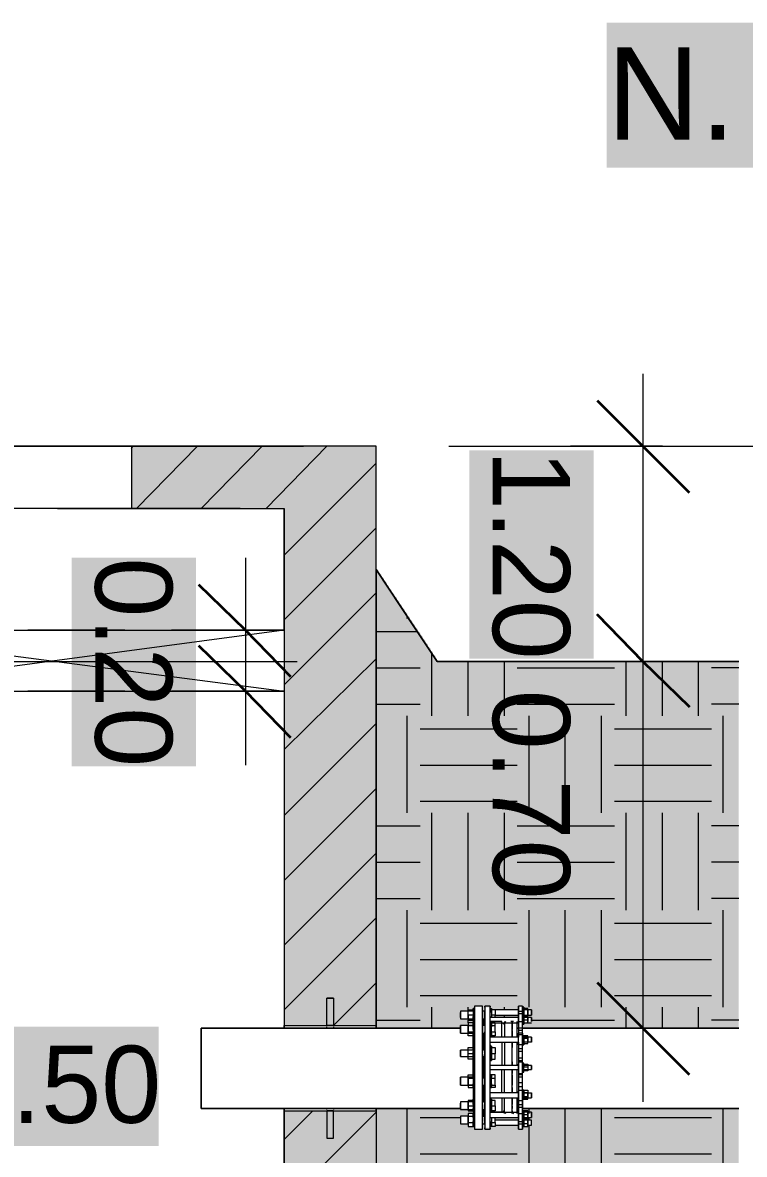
# Model space of a CAD drawing. Extents: x -187 to 52, y -9 to 65.
# Drawn here: x -116.496 to -114.139, y 48.377 to 52.071 of the extents above; entities that cross this region are included whole.
import ezdxf

# ---------------------------------------------------------------- set-up
doc = ezdxf.new("R2010")
doc.units = 0
doc.header["$MEASUREMENT"] = 0
doc.layers.add('PDF4_Geometría', color=7, linetype='Continuous')
doc.layers.add('PDF4_Texto', color=7, linetype='Continuous')
doc.layers.add('PDF4_Rellenos sólidos', color=7, linetype='Continuous', true_color=0xffffff)
doc.styles.add('PDF Arial', font='arial.ttf')

msp = doc.modelspace()

# ---------------------------------------------------------------- hatches: boundary and pattern name
at = {"layer": 'PDF4_Rellenos sólidos', "transparency": 33554559}
for points in [[(-114.589, 52.0713), (-114.589, 51.5976), (-110.3134, 51.5976), (-110.3134, 52.0713)], [(-115.0372, 50.6757), (-115.0372, 49.9948), (-114.6312, 49.9948), (-114.6312, 50.6757)], [(-116.3356, 50.3247), (-116.3356, 49.6438), (-115.9296, 49.6438), (-115.9296, 50.3247)], [(-115.0372, 49.7284), (-115.0372, 49.0475), (-114.6312, 49.0475), (-114.6312, 49.7284)], [(-116.7289, 48.7938), (-116.7289, 48.4047), (-116.0522, 48.4047), (-116.0522, 48.7938)]]:
    msp.add_hatch(color=256, dxfattribs=at).paths.add_polyline_path(points)
h = msp.add_hatch(color=256, dxfattribs=at)
h.paths.add_polyline_path([(-116.9699, 50.6884), (-116.9699, 50.6292), (-116.9826, 50.6292), (-116.9826, 50.6884), (-117.0038, 50.6884), (-117.0038, 50.4854), (-116.9403, 50.4854), (-116.9403, 50.6884)])
h.paths.add_polyline_path([(-116.141, 50.6884), (-116.141, 50.4854), (-115.3417, 50.4854), (-115.3417, 50.6884)])
h = msp.add_hatch(color=256, dxfattribs=at)
h.paths.add_polyline_path([(-115.642, 48.798), (-115.3417, 48.798), (-115.3417, 50.4854), (-115.642, 50.4854)])
h.paths.add_polyline_path([(-115.3417, 48.5189), (-115.642, 48.5189), (-115.642, 47.9902), (-115.3417, 47.9902)])
h = msp.add_hatch(color=256, dxfattribs=at)
h.paths.add_polyline_path([(-115.143, 49.9948), (-115.1472, 49.9948), (-115.1472, 50.0033), (-115.1514, 50.0075), (-115.1557, 50.0075), (-115.1557, 50.016), (-115.1599, 50.0202), (-115.1641, 50.0202), (-115.1641, 50.0286), (-115.1683, 50.0329), (-115.1726, 50.0329), (-115.1726, 50.0413), (-115.1768, 50.0456), (-115.181, 50.0456), (-115.181, 50.054), (-115.1853, 50.0583), (-115.1895, 50.0583), (-115.1895, 50.0667), (-115.1937, 50.0709), (-115.1979, 50.0709), (-115.1979, 50.0794), (-115.2022, 50.0836), (-115.2064, 50.0836), (-115.2064, 50.0921), (-115.2106, 50.0963), (-115.2149, 50.0963), (-115.2149, 50.1048), (-115.2191, 50.109), (-115.2233, 50.109), (-115.2233, 50.1175), (-115.2275, 50.1217), (-115.2318, 50.1217), (-115.2318, 50.1301), (-115.236, 50.1344), (-115.2402, 50.1344), (-115.2402, 50.1428), (-115.2445, 50.1471), (-115.2487, 50.1471), (-115.2487, 50.1555), (-115.2529, 50.1597), (-115.2571, 50.1597), (-115.2571, 50.1682), (-115.2614, 50.1724), (-115.2656, 50.1724), (-115.2656, 50.1809), (-115.2698, 50.1851), (-115.2741, 50.1851), (-115.2741, 50.1936), (-115.2783, 50.1978), (-115.2825, 50.1978), (-115.2825, 50.2063), (-115.2868, 50.2105), (-115.291, 50.2105), (-115.291, 50.219), (-115.2952, 50.2232), (-115.2994, 50.2232), (-115.2994, 50.2316), (-115.3037, 50.2359), (-115.3079, 50.2359), (-115.3079, 50.2443), (-115.3121, 50.2486), (-115.3164, 50.2486), (-115.3164, 50.257), (-115.3206, 50.2612), (-115.3248, 50.2612), (-115.3248, 50.2697), (-115.329, 50.2739), (-115.3333, 50.2739), (-115.3333, 50.2824), (-115.3375, 50.2866), (-115.3417, 50.2866), (-115.3417, 48.7895), (-115.143, 48.7895)])
h.paths.add_polyline_path([(-115.143, 48.5273), (-115.3417, 48.5273), (-115.3417, 45.5204), (-115.143, 45.5204)])
h = msp.add_hatch(color=256, dxfattribs=at)
h.paths.add_polyline_path([(-114.8638, 48.8318), (-114.8638, 48.8234), (-114.8596, 48.8318)])
h.paths.add_polyline_path([(-114.9949, 48.5062), (-114.9865, 48.502), (-114.9865, 48.5062)])
h.paths.add_polyline_path([(-114.8638, 48.4977), (-114.8638, 48.4893), (-114.8596, 48.4977)])
h.paths.add_polyline_path([(-114.9949, 48.8191), (-114.9865, 48.8149), (-114.9865, 48.8191)])
h.paths.add_polyline_path([(-114.9527, 48.4977), (-114.9527, 48.4893), (-114.8765, 48.4893), (-114.8765, 48.4977)])
h.paths.add_polyline_path([(-114.9527, 48.8318), (-114.9527, 48.8234), (-114.8765, 48.8234), (-114.8765, 48.8318)])
h.paths.add_polyline_path([(-114.8808, 48.5273), (-114.8808, 48.5104), (-114.8765, 48.5273)])
h.paths.add_polyline_path([(-114.8638, 48.7895), (-114.1576, 48.7895), (-114.1576, 49.9864), (-115.143, 49.9864), (-115.143, 48.7895), (-115.0668, 48.7895), (-115.0668, 48.798), (-115.0415, 48.798), (-115.0415, 48.8064), (-115.0245, 48.8064), (-115.0203, 48.8022), (-115.0203, 48.8191), (-115.0245, 48.8191), (-115.0415, 48.8149), (-115.0415, 48.8191), (-115.0668, 48.8191), (-115.0668, 48.8445), (-115.0415, 48.8487), (-115.0245, 48.8487), (-115.0203, 48.8445), (-115.0203, 48.8614), (-114.9949, 48.8614), (-114.9949, 48.8445), (-114.9865, 48.8445), (-114.9865, 48.8572), (-114.9696, 48.8572), (-114.9696, 48.8487), (-114.8765, 48.8487), (-114.8765, 48.8614), (-114.8638, 48.8614), (-114.8638, 48.8487), (-114.8596, 48.853), (-114.8469, 48.853), (-114.8342, 48.8487), (-114.8342, 48.8318), (-114.8469, 48.8318), (-114.8469, 48.8234), (-114.8342, 48.8234), (-114.8342, 48.8107), (-114.8469, 48.8107), (-114.8596, 48.8064), (-114.8596, 48.8107), (-114.8638, 48.8107)])
h.paths.add_polyline_path([(-114.8808, 48.8107), (-114.8808, 48.7895), (-114.8765, 48.8107)])
h.paths.add_polyline_path([(-114.1576, 48.5273), (-114.8638, 48.5273), (-114.8638, 48.5146), (-114.8596, 48.5189), (-114.8469, 48.5189), (-114.8469, 48.5104), (-114.8342, 48.5104), (-114.8342, 48.4977), (-114.8469, 48.4977), (-114.8469, 48.4893), (-114.8342, 48.4893), (-114.8342, 48.4723), (-114.8469, 48.4723), (-114.8596, 48.4681), (-114.8596, 48.4723), (-114.8638, 48.4723), (-114.8638, 48.4597), (-114.8765, 48.4597), (-114.8765, 48.4723), (-114.9527, 48.4723), (-114.9653, 48.4681), (-114.9653, 48.4723), (-114.9696, 48.4723), (-114.9696, 48.4639), (-114.9865, 48.4639), (-114.9865, 48.4766), (-114.9949, 48.4766), (-114.9949, 48.4597), (-115.0203, 48.4597), (-115.0203, 48.4766), (-115.0245, 48.4766), (-115.0245, 48.4681), (-115.0415, 48.4681), (-115.0415, 48.4766), (-115.0668, 48.4766), (-115.0668, 48.502), (-115.0415, 48.502), (-115.0415, 48.5104), (-115.0245, 48.5104), (-115.0245, 48.502), (-115.0203, 48.5189), (-115.0415, 48.5189), (-115.0415, 48.5273), (-115.143, 48.5273), (-115.143, 45.5204), (-114.1576, 45.5204)])

# ---------------------------------------------------------------- linework, layer by layer
at = {"layer": 'PDF4_Geometría', "lineweight": 9}
for points in [[(-115.1049, 50.6884), (-113.7897, 50.6884), (-112.7958, 51.5004), (-109.9243, 51.5004)], [(-114.4705, 50.9252), (-114.4705, 49.7453)], [(-116.9403, 50.6884), (-116.9361, 50.6884), (-116.9192, 50.6884), (-116.8896, 50.6884), (-116.8473, 50.6884), (-116.8008, 50.6884), (-116.7416, 50.6884), (-116.6781, 50.6884), (-116.6105, 50.6884), (-116.5428, 50.6884), (-116.4709, 50.6884), (-116.4032, 50.6884), (-116.344, 50.6884), (-116.2848, 50.6884), (-116.2341, 50.6884), (-116.196, 50.6884), (-116.1664, 50.6884), (-116.1495, 50.6884), (-116.141, 50.6884)], [(-116.5428, 50.6884), (-116.4709, 50.6884), (-116.4032, 50.6884), (-116.344, 50.6884), (-116.2848, 50.6884), (-116.2341, 50.6884), (-116.196, 50.6884), (-116.1664, 50.6884), (-116.1495, 50.6884), (-116.141, 50.6884), (-116.1495, 50.6884), (-116.1664, 50.6884), (-116.196, 50.6884), (-116.2341, 50.6884), (-116.2848, 50.6884), (-116.344, 50.6884), (-116.4032, 50.6884), (-116.4709, 50.6884), (-116.5428, 50.6884)], [(-116.2129, 50.6884), (-115.5786, 50.6884)], [(-116.141, 50.6799), (-116.1368, 50.6884)], [(-116.1241, 50.4854), (-115.9253, 50.6884)], [(-115.9127, 50.4854), (-115.7139, 50.6884)], [(-115.7012, 50.4854), (-115.5024, 50.6884)], [(-114.4071, 50.6884), (-114.4705, 50.6884), (-114.7074, 50.6884)], [(-115.642, 50.3331), (-115.4897, 50.4854), (-115.3417, 50.6334)], [(-117.1433, 50.4854), (-117.1433, 50.0879), (-115.642, 50.0879), (-115.642, 50.4854)], [(-115.7858, 50.4854), (-117.1053, 50.4854)], [(-116.141, 50.4854), (-116.1495, 50.4854), (-116.1664, 50.4854), (-116.196, 50.4854), (-116.2341, 50.4854), (-116.2848, 50.4854), (-116.344, 50.4854), (-116.4032, 50.4854), (-116.4709, 50.4854), (-116.5428, 50.4854), (-116.6105, 50.4854), (-116.6781, 50.4854), (-116.7416, 50.4854), (-116.8008, 50.4854), (-116.8473, 50.4854), (-116.8896, 50.4854), (-116.9192, 50.4854), (-116.9361, 50.4854), (-116.9403, 50.4854)], [(-115.642, 50.1217), (-115.3417, 50.422)], [(-115.7689, 50.3247), (-115.7689, 49.648)], [(-114.1576, 49.9864), (-114.9442, 49.9864), (-115.143, 49.9864), (-115.2191, 50.1005), (-115.3417, 50.2866), (-115.143, 49.9864)], [(-115.3417, 50.2866), (-115.3417, 49.0602), (-115.3417, 48.7895), (-115.3417, 48.7938), (-115.3417, 48.798)], [(-115.642, 49.9102), (-115.3417, 50.2105)], [(-114.4705, 50.2274), (-114.4705, 48.5485)], [(-115.7097, 50.0879), (-115.7689, 50.0879), (-116.0099, 50.0879)], [(-117.1856, 49.9864), (-115.5997, 49.9864)], [(-115.642, 49.6988), (-115.3417, 49.9948)], [(-115.126, 49.9864), (-114.4917, 49.9864)], [(-115.642, 48.5189), (-115.642, 48.5231), (-115.642, 48.5273), (-115.642, 47.9902), (-117.1433, 47.9902), (-117.1433, 49.8891), (-115.642, 49.8891), (-115.642, 48.7895), (-115.642, 48.7938), (-115.642, 48.798)], [(-115.7097, 49.8891), (-115.7689, 49.8891), (-116.0099, 49.8891)], [(-115.642, 49.4831), (-115.3417, 49.7834)], [(-115.642, 49.2716), (-115.3417, 49.5719)], [(-115.642, 49.0602), (-115.3417, 49.3605)], [(-115.642, 48.8487), (-115.3417, 49.149)], [(-115.4813, 48.798), (-115.3417, 48.9375)], [(-115.4813, 48.8868), (-115.5024, 48.8868)], [(-114.9865, 48.8572), (-114.9865, 48.8614), (-114.9865, 48.8572), (-114.9865, 48.8487), (-114.9865, 48.8234), (-114.9865, 48.7938), (-114.9865, 48.7515), (-114.9865, 48.7092), (-114.9865, 48.6627), (-114.9865, 48.6965), (-114.9949, 48.6965), (-114.9949, 48.6627), (-114.9949, 48.7092), (-114.9949, 48.7557), (-114.9949, 48.7938), (-114.9949, 48.8276), (-114.9949, 48.8487), (-114.9949, 48.8614), (-115.0203, 48.8614), (-115.0203, 48.8487), (-115.0203, 48.8276), (-115.0203, 48.7938), (-115.0203, 48.7557), (-115.0203, 48.7092), (-115.0203, 48.6627), (-115.0203, 48.6838), (-115.0203, 48.6923), (-115.0203, 48.6838), (-115.0203, 48.6923), (-115.0203, 48.7049), (-115.0203, 48.7007), (-115.0203, 48.7049), (-115.0203, 48.7176), (-115.0245, 48.7176), (-115.0668, 48.7176)], [(-115.0668, 48.8234), (-115.0668, 48.8276), (-115.0668, 48.836), (-115.0668, 48.8403), (-115.0668, 48.836), (-115.0668, 48.8276), (-115.0668, 48.8191), (-115.0203, 48.8191), (-115.0203, 48.8276), (-115.0203, 48.8191), (-115.0203, 48.8149), (-115.0203, 48.8107), (-115.0203, 48.8149), (-115.0203, 48.8276), (-115.0203, 48.8403), (-115.0203, 48.853), (-115.0245, 48.853), (-115.0245, 48.8403), (-115.0245, 48.8276), (-115.0245, 48.8149), (-115.0245, 48.8107), (-115.0245, 48.8149), (-115.0245, 48.8191), (-115.0245, 48.8276)], [(-115.0203, 48.8403), (-115.0203, 48.8445), (-115.0668, 48.8445), (-115.0668, 48.8403)], [(-115.0415, 48.8318), (-115.0415, 48.8487), (-115.0245, 48.8487), (-115.0245, 48.8403)], [(-115.0415, 48.8191), (-115.0415, 48.8276), (-115.0415, 48.836), (-115.0415, 48.8403)], [(-115.0245, 48.8445), (-115.0245, 48.8487), (-115.0245, 48.853)], [(-115.0203, 48.8445), (-115.0203, 48.8487), (-115.0203, 48.853)], [(-114.9865, 48.8149), (-114.9865, 48.8191), (-114.9865, 48.8149), (-114.9865, 48.798), (-114.9949, 48.798), (-114.9949, 48.8149), (-114.9949, 48.8191), (-114.9907, 48.8191), (-114.9865, 48.8191), (-114.9865, 48.8276), (-114.9865, 48.8403), (-114.9865, 48.8445), (-114.9949, 48.8445), (-114.9949, 48.8403), (-114.9949, 48.8276), (-114.9949, 48.8191), (-114.9865, 48.8191)], [(-114.9696, 48.8614), (-114.9865, 48.8614)], [(-114.9696, 48.4639), (-114.9696, 48.4597), (-114.9696, 48.4639), (-114.9696, 48.4723), (-114.9696, 48.4977), (-114.9696, 48.5273), (-114.9696, 48.5696), (-114.9696, 48.6119), (-114.9696, 48.6627), (-114.9696, 48.7092), (-114.9696, 48.7515), (-114.9696, 48.7938), (-114.9696, 48.8234), (-114.9696, 48.8487), (-114.9696, 48.8572), (-114.9696, 48.8614), (-114.9696, 48.8572)], [(-114.9653, 48.7895), (-114.9653, 48.798), (-114.9653, 48.8064), (-114.9696, 48.8064), (-114.8765, 48.8064), (-114.8765, 48.8149), (-114.8765, 48.8234), (-114.9696, 48.8234), (-114.9696, 48.8276), (-114.9696, 48.8403), (-114.9696, 48.853), (-114.9696, 48.8487), (-114.9696, 48.8445), (-114.9696, 48.8403)], [(-114.9696, 48.853), (-114.9653, 48.853), (-114.9653, 48.8487), (-114.9653, 48.8445), (-114.9696, 48.8445)], [(-114.9653, 48.8403), (-114.9653, 48.8487), (-114.9696, 48.8487)], [(-114.9653, 48.853), (-114.9653, 48.8403), (-114.9653, 48.8276), (-114.9653, 48.8234), (-114.9653, 48.8276), (-114.9653, 48.8234)], [(-114.9527, 48.8487), (-114.9527, 48.8318), (-114.8765, 48.8318), (-114.8765, 48.836), (-114.8765, 48.8445), (-114.8765, 48.8487), (-114.9527, 48.8487), (-114.9653, 48.8487)], [(-114.8638, 48.8614), (-114.8765, 48.8614)], [(-114.8765, 48.8487), (-114.8765, 48.8572), (-114.8765, 48.8614), (-114.8765, 48.8572), (-114.8765, 48.8445), (-114.8638, 48.8445), (-114.8638, 48.8572), (-114.8638, 48.8614), (-114.8638, 48.8572), (-114.8638, 48.8487)], [(-114.8765, 48.8445), (-114.8765, 48.8234)], [(-114.8638, 48.836), (-114.8765, 48.836)], [(-114.8765, 48.8276), (-114.8765, 48.836), (-114.8765, 48.8318), (-114.8765, 48.8234), (-114.8765, 48.8107), (-114.8638, 48.8107), (-114.8638, 48.8234), (-114.8638, 48.8318), (-114.8638, 48.836), (-114.8638, 48.8276), (-114.8638, 48.8191), (-114.8638, 48.8107), (-114.8638, 48.8149)], [(-114.8596, 48.8572), (-114.8638, 48.8572)], [(-114.8638, 48.8403), (-114.8638, 48.853), (-114.8638, 48.8572), (-114.8638, 48.853), (-114.8638, 48.8487), (-114.8638, 48.8445), (-114.8638, 48.8234), (-114.8638, 48.8149), (-114.8638, 48.8064), (-114.8342, 48.8064)], [(-114.8596, 48.8276), (-114.8596, 48.8318), (-114.8596, 48.836), (-114.8596, 48.8445), (-114.8596, 48.8487), (-114.8638, 48.8487), (-114.8638, 48.8445), (-114.8638, 48.836), (-114.8638, 48.8318), (-114.8638, 48.8234)], [(-114.8596, 48.8403), (-114.8596, 48.853), (-114.8596, 48.8572), (-114.8596, 48.853), (-114.8596, 48.8487)], [(-114.8469, 48.8487), (-114.8469, 48.853), (-114.8596, 48.853), (-114.8596, 48.8487), (-114.8596, 48.8445)], [(-114.8342, 48.8487), (-114.8342, 48.8445), (-114.8342, 48.836), (-114.8342, 48.8318)], [(-115.0203, 48.7049), (-115.0203, 48.7176), (-115.0203, 48.7261), (-115.0203, 48.7176), (-115.0203, 48.7219), (-115.0203, 48.743), (-115.0203, 48.7557), (-115.0203, 48.7726), (-115.0203, 48.7642), (-115.0203, 48.7726), (-115.0203, 48.7853), (-115.0203, 48.798), (-115.0203, 48.8022), (-115.0203, 48.8064), (-115.0203, 48.798), (-115.0203, 48.7938), (-115.0203, 48.798), (-115.0668, 48.798)], [(-115.0245, 48.8318), (-115.0415, 48.8318), (-115.0415, 48.8149), (-115.0245, 48.8149), (-115.0245, 48.8276), (-115.0245, 48.8191)], [(-115.0203, 48.8064), (-115.0245, 48.8064), (-115.0415, 48.8064), (-115.0415, 48.798), (-115.0245, 48.798), (-115.0245, 48.8064)], [(-115.0245, 48.8107), (-115.0203, 48.8107)], [(-115.0203, 48.798), (-115.0203, 48.8022), (-115.0245, 48.8022)], [(-114.9907, 48.8191), (-114.9907, 48.8149), (-114.9907, 48.798)], [(-114.9907, 48.8149), (-114.9907, 48.8191), (-114.9907, 48.8149)], [(-114.9315, 48.7599), (-114.9315, 48.7726), (-114.9315, 48.7811), (-114.9315, 48.7938), (-114.9315, 48.798), (-114.9315, 48.8064), (-114.9315, 48.8107), (-114.9696, 48.8107)], [(-114.8765, 48.8064), (-114.8765, 48.7895), (-114.8765, 48.7599), (-114.9696, 48.7599)], [(-114.9527, 48.8234), (-114.9527, 48.8318), (-114.9653, 48.8318)], [(-114.9653, 48.8022), (-114.9653, 48.8064), (-114.9653, 48.798), (-114.9527, 48.798), (-114.9527, 48.8064), (-114.9653, 48.8064)], [(-114.9188, 48.8107), (-114.9273, 48.8022)], [(-114.9231, 48.8107), (-114.9231, 48.8064), (-114.9231, 48.798), (-114.9231, 48.7895), (-114.9231, 48.7768), (-114.9231, 48.7642), (-114.9231, 48.7599)], [(-114.8934, 48.8107), (-114.9019, 48.8107)], [(-114.8977, 48.7811), (-114.8977, 48.7726), (-114.8977, 48.7599), (-114.8977, 48.7726), (-114.8977, 48.798), (-114.8977, 48.8107), (-114.8977, 48.8022), (-114.8977, 48.798), (-114.8977, 48.7853)], [(-114.8808, 48.7599), (-114.8808, 48.7684), (-114.8808, 48.7895), (-114.8808, 48.8064), (-114.8808, 48.8107)], [(-114.8765, 48.8107), (-114.8765, 48.7895)], [(-114.8342, 48.8234), (-114.8342, 48.8149), (-114.8342, 48.8107), (-114.8342, 48.8149), (-114.8342, 48.8234), (-114.8638, 48.8234), (-114.8596, 48.8234), (-114.8596, 48.8149), (-114.8596, 48.8107), (-114.8596, 48.8191), (-114.8596, 48.8276), (-114.8596, 48.8318), (-114.8596, 48.8234)], [(-114.8638, 48.8107), (-114.8638, 48.8022), (-114.8638, 48.8107)], [(-114.8638, 48.7895), (-114.8638, 48.8107)], [(-114.8638, 48.8022), (-114.8596, 48.8022)], [(-114.8469, 48.8149), (-114.8469, 48.8276), (-114.8596, 48.8276), (-114.8596, 48.8149), (-114.8596, 48.8107)], [(-114.8596, 48.8107), (-114.8596, 48.8022), (-114.8596, 48.8107)], [(-114.8469, 48.8276), (-114.8469, 48.8318)], [(-114.8469, 48.8234), (-114.8469, 48.8149), (-114.8469, 48.8107)], [(-115.5024, 48.7895), (-115.5024, 48.7938)], [(-115.4813, 48.7938), (-115.4813, 48.7895)], [(-115.0668, 48.7726), (-115.0245, 48.7726), (-115.0245, 48.7642), (-115.0415, 48.7642), (-115.0415, 48.7768), (-115.0415, 48.7811), (-115.0415, 48.7938), (-115.0415, 48.798), (-115.0415, 48.7768), (-115.0245, 48.7768)], [(-115.0245, 48.7261), (-115.0245, 48.7049), (-115.0415, 48.7049), (-115.0415, 48.7261), (-115.0245, 48.7261), (-115.0245, 48.743), (-115.0245, 48.7557), (-115.0245, 48.7642), (-115.0203, 48.7642)], [(-115.0245, 48.7853), (-115.0245, 48.7938), (-115.0245, 48.798), (-115.0245, 48.7853), (-115.0245, 48.7726), (-115.0245, 48.7642), (-115.0245, 48.7726)], [(-114.9949, 48.798), (-114.9949, 48.7938), (-114.9949, 48.7853), (-114.9949, 48.7768), (-114.9949, 48.7726)], [(-114.9865, 48.6923), (-114.9865, 48.7007), (-114.9865, 48.7092), (-114.9865, 48.7176), (-114.9949, 48.7176), (-114.9949, 48.7388), (-114.9949, 48.7726), (-114.9865, 48.7726), (-114.9865, 48.7388), (-114.9865, 48.7176)], [(-114.9907, 48.7726), (-114.9907, 48.7388), (-114.9907, 48.7176), (-114.9907, 48.7346)], [(-114.9865, 48.798), (-114.9865, 48.7853), (-114.9865, 48.7768), (-114.9865, 48.7726), (-114.9865, 48.7768)], [(-114.9696, 48.7642), (-114.9653, 48.7642), (-114.9653, 48.7726), (-114.9653, 48.7642), (-114.9653, 48.7726), (-114.9653, 48.7853), (-114.9653, 48.798), (-114.9653, 48.7938), (-114.9653, 48.798), (-114.9696, 48.798), (-114.9696, 48.7938), (-114.9696, 48.7853), (-114.9696, 48.798), (-114.9696, 48.7853), (-114.9696, 48.7726), (-114.9696, 48.7642), (-114.9696, 48.7726)], [(-114.9653, 48.7768), (-114.9527, 48.7768), (-114.9527, 48.7642), (-114.9653, 48.7642)], [(-114.9527, 48.7768), (-114.9527, 48.798)], [(-114.8638, 48.7811), (-114.8638, 48.7853), (-114.8638, 48.7895), (-114.8765, 48.7895), (-114.8765, 48.7853), (-114.8765, 48.7811)], [(-114.8342, 48.7599), (-114.8638, 48.7599), (-114.8638, 48.7642), (-114.8638, 48.7726), (-114.8638, 48.7811), (-114.8765, 48.7811), (-114.8765, 48.7726), (-114.8765, 48.7642)], [(-114.8638, 48.7726), (-114.8765, 48.7726)], [(-114.8596, 48.7642), (-114.8596, 48.7599), (-114.8596, 48.7472), (-114.8596, 48.7388), (-114.8596, 48.7346), (-114.8596, 48.743), (-114.8596, 48.7472), (-114.8596, 48.7557), (-114.8596, 48.7599), (-114.8596, 48.7642), (-114.8638, 48.7642), (-114.8638, 48.7599), (-114.8638, 48.7472), (-114.8638, 48.7388), (-114.8638, 48.7472), (-114.8638, 48.7557), (-114.8638, 48.7599), (-114.8638, 48.7684), (-114.8638, 48.7895), (-114.8638, 48.798)], [(-114.8469, 48.7557), (-114.8469, 48.7642), (-114.8596, 48.7642), (-114.8596, 48.7557), (-114.8596, 48.7599)], [(-114.4071, 48.7895), (-114.4705, 48.7895), (-114.7074, 48.7895)], [(-115.0203, 48.7303), (-115.0245, 48.7303)], [(-115.0245, 48.7176), (-115.0245, 48.7261), (-115.0245, 48.7303), (-115.0245, 48.7261), (-115.0245, 48.7176), (-115.0245, 48.7049), (-115.0245, 48.6965), (-115.0245, 48.6923), (-115.0245, 48.6838), (-115.0245, 48.6923), (-115.0245, 48.7049), (-115.0245, 48.7134), (-115.0245, 48.7049), (-115.0245, 48.6965)], [(-114.9696, 48.743), (-114.8765, 48.743), (-114.8765, 48.7261), (-114.8765, 48.6838), (-114.8765, 48.6669), (-114.9696, 48.6669), (-114.9696, 48.6838), (-114.9653, 48.6838)], [(-114.9696, 48.7346), (-114.9696, 48.7176)], [(-114.9653, 48.7303), (-114.9696, 48.7303)], [(-114.9653, 48.7134), (-114.9653, 48.7176), (-114.9696, 48.7176), (-114.9696, 48.7261), (-114.9696, 48.7176), (-114.9696, 48.7049), (-114.9696, 48.6965), (-114.9696, 48.6923), (-114.9696, 48.7007), (-114.9696, 48.7092), (-114.9696, 48.7134), (-114.9696, 48.7049), (-114.9696, 48.6923), (-114.9696, 48.6838), (-114.9696, 48.6923)], [(-114.9653, 48.7049), (-114.9653, 48.7007), (-114.9653, 48.7049), (-114.9653, 48.7261), (-114.9527, 48.7261), (-114.9527, 48.7049), (-114.9653, 48.7049), (-114.9653, 48.7176), (-114.9653, 48.7261), (-114.9653, 48.7303), (-114.9653, 48.7261), (-114.9653, 48.7176), (-114.9653, 48.7049), (-114.9653, 48.6923), (-114.9653, 48.6838), (-114.9653, 48.6923)], [(-114.9315, 48.743), (-114.9315, 48.7303), (-114.9315, 48.7134), (-114.9315, 48.6965), (-114.9315, 48.6796), (-114.9315, 48.6669)], [(-114.9231, 48.743), (-114.9231, 48.7303), (-114.9231, 48.7134), (-114.9231, 48.6965), (-114.9231, 48.6796), (-114.9231, 48.6669)], [(-114.8977, 48.6796), (-114.8977, 48.6669), (-114.8977, 48.7007), (-114.8977, 48.7388), (-114.8977, 48.743), (-114.8977, 48.7261)], [(-114.8808, 48.6669), (-114.8808, 48.7007), (-114.8808, 48.7346), (-114.8808, 48.743)], [(-114.8765, 48.7388), (-114.8765, 48.7472), (-114.8765, 48.7557), (-114.8765, 48.7599)], [(-114.8765, 48.7346), (-114.8765, 48.7219)], [(-114.8638, 48.7599), (-114.8638, 48.7557)], [(-114.8638, 48.5696), (-114.8638, 48.5738), (-114.8638, 48.5781), (-114.8638, 48.5865), (-114.8638, 48.6204), (-114.8638, 48.6542), (-114.8638, 48.6627), (-114.8638, 48.6669), (-114.8638, 48.7007), (-114.8638, 48.7346), (-114.8638, 48.743), (-114.8638, 48.7472), (-114.8638, 48.7515)], [(-114.8342, 48.743), (-114.8638, 48.743), (-114.8638, 48.7346), (-114.8596, 48.7346)], [(-114.8638, 48.7219), (-114.8638, 48.7346)], [(-114.8469, 48.7599), (-114.8469, 48.7557), (-114.8469, 48.7472), (-114.8469, 48.743), (-114.8469, 48.7557), (-114.8596, 48.7557), (-114.8596, 48.743), (-114.8596, 48.7472), (-114.8596, 48.7515)], [(-115.0668, 48.7049), (-115.0668, 48.6965), (-115.0668, 48.7049)], [(-115.0668, 48.6965), (-115.0203, 48.6965)], [(-115.0415, 48.6965), (-115.0415, 48.7049), (-115.0415, 48.7134), (-115.0415, 48.7176)], [(-115.0245, 48.7049), (-115.0245, 48.688), (-115.0415, 48.688), (-115.0415, 48.7049)], [(-115.0203, 48.7092), (-115.0203, 48.7134)], [(-114.9949, 48.7134), (-114.9949, 48.7092)], [(-114.9949, 48.7049), (-114.9949, 48.7007)], [(-114.9949, 48.6965), (-114.9949, 48.6923)], [(-114.9696, 48.6965), (-114.9653, 48.6965), (-114.9653, 48.688), (-114.9527, 48.688), (-114.9527, 48.7049)], [(-114.8977, 48.688), (-114.8977, 48.7049), (-114.8977, 48.7176)], [(-114.8638, 48.7134), (-114.8638, 48.7176), (-114.8638, 48.7219), (-114.8765, 48.7219), (-114.8765, 48.7176), (-114.8765, 48.7134)], [(-114.8765, 48.6923), (-114.8765, 48.688), (-114.8765, 48.6838), (-114.8638, 48.6838), (-114.8638, 48.688), (-114.8638, 48.6923)], [(-115.0245, 48.6246), (-115.0415, 48.6246), (-115.0415, 48.6373), (-115.0245, 48.6373), (-115.0245, 48.6457), (-115.0245, 48.6627), (-115.0245, 48.6796), (-115.0245, 48.688)], [(-115.0245, 48.6838), (-115.0203, 48.6838)], [(-115.0203, 48.6331), (-115.0203, 48.6288), (-115.0203, 48.6415), (-115.0203, 48.6627), (-115.0203, 48.6119), (-115.0203, 48.5654), (-115.0203, 48.5273), (-115.0203, 48.4935), (-115.0203, 48.4723), (-115.0203, 48.4597), (-114.9949, 48.4597), (-114.9949, 48.4723), (-114.9949, 48.4935), (-114.9949, 48.5273), (-114.9949, 48.5654), (-114.9949, 48.6119), (-114.9949, 48.6627), (-114.9949, 48.6246)], [(-114.9865, 48.6246), (-114.9865, 48.6627), (-114.9865, 48.6119), (-114.9865, 48.5696), (-114.9865, 48.5273), (-114.9865, 48.4977), (-114.9865, 48.4723), (-114.9865, 48.4639), (-114.9865, 48.4597), (-114.9865, 48.4639)], [(-114.9696, 48.6331), (-114.9696, 48.6288), (-114.9696, 48.6542), (-114.8765, 48.6542), (-114.8765, 48.6627), (-114.8765, 48.6711)], [(-114.8765, 48.6542), (-114.8765, 48.6373), (-114.8765, 48.5992), (-114.8765, 48.5781), (-114.9696, 48.5781)], [(-114.9315, 48.5781), (-114.9315, 48.5908), (-114.9315, 48.6077), (-114.9315, 48.6246), (-114.9315, 48.6415), (-114.9315, 48.6542)], [(-114.9231, 48.5781), (-114.9231, 48.5908), (-114.9231, 48.6077), (-114.9231, 48.6246), (-114.9231, 48.6415), (-114.9231, 48.6542)], [(-114.8977, 48.595), (-114.8977, 48.5781), (-114.8977, 48.5823), (-114.8977, 48.6204), (-114.8977, 48.6542), (-114.8977, 48.6415)], [(-114.8808, 48.5781), (-114.8808, 48.5865), (-114.8808, 48.6204), (-114.8808, 48.6542)], [(-114.8765, 48.6838), (-114.8765, 48.6796), (-114.8638, 48.6796), (-114.8638, 48.6838)], [(-114.8765, 48.6796), (-114.8765, 48.6753), (-114.8765, 48.6627), (-114.8765, 48.65), (-114.8765, 48.6415), (-114.8638, 48.6415), (-114.8638, 48.65), (-114.8638, 48.6627), (-114.8638, 48.6753), (-114.8638, 48.6796)], [(-114.8596, 48.6669), (-114.8596, 48.6627), (-114.8596, 48.6669), (-114.8596, 48.6711), (-114.8596, 48.6753), (-114.8638, 48.6753), (-114.8638, 48.6711), (-114.8638, 48.6627), (-114.8638, 48.65), (-114.8638, 48.6457), (-114.8596, 48.6457), (-114.8596, 48.65), (-114.8596, 48.6542), (-114.8596, 48.6627), (-114.8596, 48.6711), (-114.8469, 48.6711), (-114.8469, 48.6627)], [(-114.8342, 48.6669), (-114.8638, 48.6669), (-114.8638, 48.6711), (-114.8638, 48.6753)], [(-114.8638, 48.6711), (-114.8638, 48.6627)], [(-114.8638, 48.6457), (-114.8638, 48.65), (-114.8638, 48.6542), (-114.8342, 48.6542)], [(-114.8596, 48.6457), (-114.8596, 48.65), (-114.8596, 48.6627), (-114.8596, 48.6711), (-114.8596, 48.6753)], [(-114.8469, 48.6669), (-114.8469, 48.6627), (-114.8469, 48.6542)], [(-115.0668, 48.6034), (-115.0203, 48.6034), (-115.0203, 48.6077), (-115.0203, 48.6119), (-115.0203, 48.6161), (-115.0203, 48.6077), (-115.0203, 48.6034), (-115.0203, 48.595), (-115.0203, 48.5992), (-115.0203, 48.6034), (-115.0203, 48.6161), (-115.0203, 48.6288), (-115.0203, 48.6373), (-115.0245, 48.6373), (-115.0245, 48.6288), (-115.0668, 48.6288)], [(-115.0245, 48.6119), (-115.0245, 48.6034), (-115.0415, 48.6034), (-115.0415, 48.6246), (-115.0415, 48.6161), (-115.0415, 48.6077), (-115.0415, 48.6034), (-115.0415, 48.595), (-115.0245, 48.595), (-115.0203, 48.595)], [(-115.0245, 48.6288), (-115.0245, 48.6331), (-115.0245, 48.6373), (-115.0245, 48.6288), (-115.0245, 48.6161), (-115.0245, 48.6034), (-115.0245, 48.6077), (-115.0245, 48.6034), (-115.0245, 48.595), (-115.0245, 48.5823), (-115.0245, 48.5696), (-115.0245, 48.5569), (-115.0245, 48.5527)], [(-114.9865, 48.6034), (-114.9865, 48.6119), (-114.9865, 48.6204), (-114.9865, 48.6288), (-114.9949, 48.6288), (-114.9949, 48.6204), (-114.9949, 48.6119), (-114.9949, 48.6077), (-114.9949, 48.6034), (-114.9865, 48.6034), (-114.9865, 48.5823), (-114.9865, 48.5485)], [(-114.9653, 48.5992), (-114.9653, 48.595), (-114.9653, 48.6034), (-114.9653, 48.6077), (-114.9653, 48.6034), (-114.9653, 48.6161), (-114.9653, 48.6288), (-114.9653, 48.6373), (-114.9653, 48.6331), (-114.9653, 48.6288), (-114.9653, 48.6373), (-114.9696, 48.6373), (-114.9696, 48.6288), (-114.9696, 48.6161), (-114.9696, 48.6034), (-114.9653, 48.6034), (-114.9527, 48.6034), (-114.9527, 48.6246), (-114.9653, 48.6246)], [(-114.9696, 48.595), (-114.9653, 48.595), (-114.9653, 48.6034), (-114.9653, 48.6161)], [(-114.9527, 48.6246), (-114.9527, 48.6373), (-114.9653, 48.6373)], [(-114.8977, 48.6373), (-114.8977, 48.6204), (-114.8977, 48.6034)], [(-114.8765, 48.6415), (-114.8765, 48.6373)], [(-114.8638, 48.6288), (-114.8638, 48.6331), (-114.8638, 48.6373), (-114.8765, 48.6373), (-114.8765, 48.6331), (-114.8765, 48.6288)], [(-114.8638, 48.6373), (-114.8638, 48.6415)], [(-115.0203, 48.5485), (-115.0203, 48.5654), (-115.0203, 48.5823), (-115.0203, 48.5992), (-115.0203, 48.6034)], [(-114.9949, 48.5485), (-114.9949, 48.5823), (-114.9949, 48.6034)], [(-114.9907, 48.5781), (-114.9907, 48.5485), (-114.9907, 48.5823), (-114.9907, 48.6034)], [(-114.9696, 48.6077), (-114.9696, 48.6034), (-114.9696, 48.6119)], [(-114.9696, 48.5612), (-114.8765, 48.5612), (-114.8765, 48.5654), (-114.8765, 48.5781), (-114.8765, 48.5823), (-114.8765, 48.5781)], [(-114.9527, 48.6034), (-114.9527, 48.595), (-114.9653, 48.595)], [(-114.8765, 48.6119), (-114.8765, 48.6034), (-114.8765, 48.5992), (-114.8638, 48.5992), (-114.8638, 48.6034), (-114.8638, 48.6119)], [(-114.8765, 48.5992), (-114.8765, 48.5865), (-114.8638, 48.5865), (-114.8638, 48.5992)], [(-114.8765, 48.5865), (-114.8765, 48.5738), (-114.8765, 48.5612), (-114.8765, 48.5527), (-114.8638, 48.5527), (-114.8638, 48.5612), (-114.8638, 48.5738), (-114.8638, 48.5865)], [(-114.8596, 48.5865), (-114.8638, 48.5865), (-114.8638, 48.5781), (-114.8342, 48.5781)], [(-114.8638, 48.5823), (-114.8638, 48.5738), (-114.8638, 48.5654), (-114.8638, 48.5569), (-114.8596, 48.5569), (-114.8469, 48.5569), (-114.8469, 48.5654), (-114.8596, 48.5654), (-114.8596, 48.5569), (-114.8596, 48.5612), (-114.8596, 48.5654), (-114.8596, 48.5738), (-114.8596, 48.5781), (-114.8596, 48.5865), (-114.8596, 48.5823), (-114.8596, 48.5738), (-114.8596, 48.5654), (-114.8596, 48.5569)], [(-114.8638, 48.5781), (-114.8638, 48.5823), (-114.8638, 48.5781), (-114.8638, 48.5654), (-114.8638, 48.5612), (-114.8638, 48.5569), (-114.8638, 48.5358), (-114.8638, 48.5231)], [(-114.8596, 48.5696), (-114.8596, 48.5738), (-114.8596, 48.5781), (-114.8596, 48.5865), (-114.8469, 48.5865), (-114.8469, 48.5781), (-114.8469, 48.5738), (-114.8469, 48.5654), (-114.8469, 48.5612)], [(-114.8469, 48.5654), (-114.8469, 48.5781), (-114.8596, 48.5781), (-114.8596, 48.5654)], [(-115.0203, 48.5442), (-115.0203, 48.5485), (-115.0668, 48.5485), (-115.0668, 48.54), (-115.0668, 48.5316), (-115.0668, 48.5273), (-115.0668, 48.5231), (-115.0203, 48.5231), (-115.0203, 48.5273)], [(-115.0668, 48.5273), (-115.0668, 48.5316), (-115.0668, 48.54), (-115.0668, 48.5442)], [(-115.0245, 48.54), (-115.0245, 48.5485), (-115.0245, 48.54), (-115.0245, 48.5527), (-115.0415, 48.5527), (-115.0415, 48.5358), (-115.0245, 48.5358)], [(-115.0415, 48.5273), (-115.0415, 48.5316), (-115.0415, 48.54), (-115.0415, 48.5485)], [(-115.0203, 48.5569), (-115.0245, 48.5569)], [(-115.0245, 48.5485), (-115.0245, 48.5527), (-115.0245, 48.5569), (-115.0245, 48.5527), (-115.0245, 48.54), (-115.0245, 48.5273), (-115.0245, 48.5146)], [(-115.0203, 48.5146), (-115.0203, 48.5273), (-115.0203, 48.54), (-115.0203, 48.5527), (-115.0203, 48.5569), (-115.0203, 48.5527), (-115.0203, 48.5485), (-115.0203, 48.54)], [(-114.9865, 48.5273), (-114.9865, 48.5358), (-114.9865, 48.5442), (-114.9865, 48.5485), (-114.9949, 48.5485), (-114.9949, 48.5442)], [(-114.9315, 48.5612), (-114.9315, 48.5485), (-114.9315, 48.54), (-114.9315, 48.5316), (-114.9315, 48.5231), (-114.9315, 48.5189), (-114.9315, 48.5146), (-114.9696, 48.5146), (-114.9696, 48.5189), (-114.9696, 48.5231), (-114.9653, 48.5231), (-114.9653, 48.5189), (-114.9653, 48.5146), (-114.9696, 48.5146), (-114.8765, 48.5146), (-114.8765, 48.5316), (-114.8765, 48.5612), (-114.8765, 48.5569), (-114.8765, 48.5485), (-114.8765, 48.54), (-114.8638, 48.54), (-114.8638, 48.5485), (-114.8638, 48.5569), (-114.8638, 48.5612), (-114.8342, 48.5612)], [(-114.9653, 48.5569), (-114.9696, 48.5569)], [(-114.9527, 48.5358), (-114.9527, 48.5527), (-114.9653, 48.5527), (-114.9653, 48.54), (-114.9653, 48.5485), (-114.9696, 48.5485), (-114.9696, 48.5527), (-114.9696, 48.5569), (-114.9696, 48.5527), (-114.9696, 48.54), (-114.9696, 48.5273), (-114.9696, 48.5146), (-114.9696, 48.5231)], [(-114.9653, 48.5527), (-114.9653, 48.5569), (-114.9653, 48.5527), (-114.9653, 48.54), (-114.9653, 48.5273), (-114.9653, 48.5146)], [(-114.9231, 48.5104), (-114.9231, 48.5146), (-114.9231, 48.5231), (-114.9231, 48.5358), (-114.9231, 48.5442), (-114.9231, 48.5612)], [(-114.8977, 48.5104), (-114.8977, 48.5231), (-114.8977, 48.5485), (-114.8977, 48.5612), (-114.8977, 48.5485), (-114.8977, 48.54)], [(-114.8808, 48.5104), (-114.8808, 48.5146), (-114.8808, 48.5316), (-114.8808, 48.5569), (-114.8808, 48.5612)], [(-114.8765, 48.5527), (-114.8638, 48.5527)], [(-114.8638, 48.5569), (-114.8638, 48.5612)], [(-115.3417, 48.5189), (-115.3417, 48.5231), (-115.3417, 48.5273), (-115.3417, 47.5885), (-115.5447, 47.5885), (-117.0038, 47.5885), (-117.1433, 47.5885), (-117.0038, 47.5885), (-117.1095, 47.5885), (-117.1433, 47.5885)], [(-115.642, 48.4258), (-115.549, 48.5189)], [(-115.642, 48.2144), (-115.3417, 48.5146)], [(-115.5024, 48.5231), (-115.5024, 48.5273)], [(-115.4813, 48.5273), (-115.4813, 48.5231)], [(-115.0415, 48.5358), (-115.0415, 48.5189), (-115.0245, 48.5189), (-115.0245, 48.5273)], [(-115.0415, 48.4808), (-115.0415, 48.4681), (-115.0245, 48.4681), (-115.0245, 48.4808), (-115.0245, 48.4766), (-115.0203, 48.4766), (-115.0203, 48.4808), (-115.0203, 48.4766), (-115.0203, 48.4723), (-115.0203, 48.4681), (-115.0203, 48.4723), (-115.0203, 48.485), (-115.0203, 48.4977), (-115.0203, 48.5062), (-115.0203, 48.5104)], [(-115.0203, 48.502), (-115.0203, 48.5062), (-115.0203, 48.5104), (-115.0245, 48.5104), (-115.0415, 48.5104), (-115.0415, 48.502), (-115.0245, 48.502), (-115.0245, 48.5104), (-115.0245, 48.5062), (-115.0245, 48.502)], [(-115.0245, 48.5104), (-115.0245, 48.5062), (-115.0245, 48.4977), (-115.0245, 48.485), (-115.0245, 48.4723), (-115.0245, 48.4681)], [(-114.9949, 48.54), (-114.9949, 48.5358), (-114.9949, 48.5273), (-114.9949, 48.5231), (-114.9865, 48.5231), (-114.9865, 48.5062), (-114.9865, 48.502), (-114.9865, 48.5062)], [(-114.9949, 48.5062), (-114.9949, 48.502), (-114.9949, 48.5062), (-114.9949, 48.5231)], [(-114.9907, 48.5231), (-114.9907, 48.5062), (-114.9907, 48.502), (-114.9907, 48.5062)], [(-114.9907, 48.5062), (-114.9907, 48.502), (-114.9907, 48.5062)], [(-114.9865, 48.5273), (-114.9865, 48.5231), (-114.9865, 48.5273)], [(-114.9696, 48.5273), (-114.9696, 48.5231), (-114.9696, 48.5273)], [(-114.9696, 48.4681), (-114.9696, 48.4723), (-114.9696, 48.485), (-114.9696, 48.4977), (-114.8765, 48.4977), (-114.8765, 48.5062), (-114.8765, 48.5146)], [(-114.9653, 48.5358), (-114.9527, 48.5358), (-114.9527, 48.5189), (-114.9653, 48.5189), (-114.9653, 48.5273)], [(-114.9273, 48.5189), (-114.9188, 48.5104)], [(-114.9019, 48.5146), (-114.8934, 48.5104)], [(-114.8977, 48.5358), (-114.8977, 48.5273)], [(-114.8977, 48.5189), (-114.8977, 48.5146)], [(-114.8765, 48.54), (-114.8765, 48.5358), (-114.8765, 48.5316), (-114.8638, 48.5316), (-114.8638, 48.5358), (-114.8638, 48.54)], [(-114.8765, 48.5316), (-114.8765, 48.5104), (-114.8638, 48.5104), (-114.8638, 48.5316)], [(-114.8765, 48.5104), (-114.8765, 48.4977), (-114.8765, 48.4893), (-114.8765, 48.485), (-114.8765, 48.4935)], [(-114.8596, 48.5189), (-114.8638, 48.5189)], [(-114.8342, 48.5146), (-114.8638, 48.5146), (-114.8638, 48.5189), (-114.8638, 48.5104), (-114.8638, 48.5062), (-114.8638, 48.502)], [(-114.8596, 48.4977), (-114.8596, 48.4893), (-114.8596, 48.4935), (-114.8596, 48.502), (-114.8596, 48.5146), (-114.8596, 48.5189), (-114.8596, 48.5104), (-114.8596, 48.5062), (-114.8596, 48.4977), (-114.8638, 48.4977), (-114.8342, 48.4977), (-114.8342, 48.5062), (-114.8342, 48.5104), (-114.8342, 48.5146), (-114.8342, 48.5104), (-114.8342, 48.5062), (-114.8342, 48.4977)], [(-114.8638, 48.5104), (-114.8638, 48.4977), (-114.8638, 48.4893), (-114.8638, 48.485), (-114.8638, 48.4935), (-114.8638, 48.502), (-114.8638, 48.5146), (-114.8638, 48.5062), (-114.8638, 48.4977), (-114.8638, 48.4893), (-114.8638, 48.485), (-114.8638, 48.4766), (-114.8638, 48.4723), (-114.8596, 48.4723), (-114.8596, 48.4766), (-114.8596, 48.485), (-114.8596, 48.4893), (-114.8596, 48.4935), (-114.8469, 48.4935), (-114.8469, 48.5062), (-114.8596, 48.5062), (-114.8596, 48.4935)], [(-114.8469, 48.5062), (-114.8469, 48.5189), (-114.8596, 48.5189), (-114.8596, 48.5062)], [(-114.8596, 48.5104), (-114.8596, 48.5062), (-114.8596, 48.502)], [(-114.8469, 48.5104), (-114.8469, 48.5062), (-114.8469, 48.4977)], [(-115.0668, 48.502), (-115.0668, 48.4977), (-115.0668, 48.4893), (-115.0668, 48.4808), (-115.0668, 48.4766)], [(-115.0415, 48.502), (-115.0415, 48.4808), (-115.0245, 48.4808), (-115.0245, 48.485)], [(-115.0203, 48.4977), (-115.0203, 48.502), (-115.0245, 48.502), (-115.0245, 48.4977), (-115.0245, 48.502), (-115.0245, 48.4977)], [(-115.0245, 48.4808), (-115.0245, 48.4766), (-115.0245, 48.4723), (-115.0245, 48.4681), (-115.0203, 48.4681)], [(-114.9949, 48.4808), (-114.9949, 48.4766), (-114.9865, 48.4766), (-114.9865, 48.485), (-114.9865, 48.4935), (-114.9865, 48.502)], [(-114.9949, 48.4977), (-114.9949, 48.4935), (-114.9949, 48.485)], [(-114.9696, 48.4723), (-114.9653, 48.4723), (-114.9653, 48.4681), (-114.9696, 48.4681), (-114.9696, 48.4723), (-114.9696, 48.4766), (-114.9696, 48.485)], [(-114.9696, 48.4808), (-114.9696, 48.4766), (-114.9653, 48.4766), (-114.9653, 48.4808), (-114.9527, 48.4808), (-114.9527, 48.4681), (-114.9653, 48.4681), (-114.9653, 48.4808), (-114.9653, 48.485)], [(-114.9653, 48.4977), (-114.9653, 48.485), (-114.9653, 48.4723), (-114.9653, 48.4681)], [(-114.9527, 48.4808), (-114.9527, 48.4977)], [(-114.9527, 48.4723), (-114.8765, 48.4723), (-114.8765, 48.4766), (-114.8765, 48.485), (-114.8765, 48.4893), (-114.9527, 48.4893)], [(-114.8765, 48.4977), (-114.8765, 48.4766), (-114.8638, 48.4766), (-114.8638, 48.4977)], [(-114.8765, 48.485), (-114.8638, 48.485)], [(-114.8765, 48.4766), (-114.8765, 48.4681), (-114.8765, 48.4597), (-114.8765, 48.4681), (-114.8765, 48.4723)], [(-114.8638, 48.4681), (-114.8596, 48.4681), (-114.8469, 48.4681), (-114.8469, 48.4766), (-114.8596, 48.4766), (-114.8596, 48.4681)], [(-114.8638, 48.4723), (-114.8638, 48.4681), (-114.8638, 48.4597), (-114.8638, 48.4681), (-114.8638, 48.4766)], [(-114.8469, 48.4766), (-114.8469, 48.4893), (-114.8596, 48.4893), (-114.8596, 48.4766)], [(-114.8469, 48.4893), (-114.8469, 48.4935)], [(-114.8342, 48.4723), (-114.8342, 48.4766), (-114.8342, 48.485), (-114.8342, 48.4893)], [(-115.5024, 48.4301), (-115.4813, 48.4301)], [(-114.9865, 48.4597), (-114.9696, 48.4597)], [(-114.8765, 48.4597), (-114.8638, 48.4597)]]:
    msp.add_lwpolyline(points, dxfattribs=at)
at = {"layer": 'PDF4_Geometría', "lineweight": 35}
for points in [[(-114.3183, 50.5361), (-114.4705, 50.6884), (-114.6186, 50.8364)], [(-115.6208, 49.9356), (-115.7689, 50.0879), (-115.9211, 50.2359)], [(-115.6208, 49.7368), (-115.7689, 49.8891), (-115.9211, 50.0371)], [(-114.3183, 48.6373), (-114.4705, 48.7895), (-114.6186, 48.9375)]]:
    msp.add_lwpolyline(points, dxfattribs=at)
at = {"layer": 'PDF4_Geometría', "lineweight": 20}
msp.add_lwpolyline([(-117.2998, 50.6884), (-117.2364, 50.6884), (-117.2364, 50.4854), (-117.1433, 50.4854), (-117.1433, 49.9864), (-117.4394, 49.9864), (-119.1606, 49.9864), (-119.1606, 47.0894), (-117.4394, 47.0894), (-117.4394, 49.5381), (-117.1433, 49.5381), (-117.1433, 47.9902), (-117.0038, 47.9902), (-115.642, 47.9902), (-115.642, 48.5189), (-115.3417, 48.5189), (-115.3417, 47.9902), (-115.3417, 47.5885), (-117.0038, 47.5885), (-117.1433, 47.5885), (-117.1433, 47.0894), (-117.1433, 46.6919), (-134.5037, 46.6919)], dxfattribs=at)
at = {"layer": 'PDF4_Geometría', "color": 30, "lineweight": 9, "true_color": 0xff7f00}
for points in [[(-116.3652, 50.6884), (-116.0945, 50.6884)], [(-116.3821, 50.4854), (-116.0945, 50.4854)], [(-115.3417, 48.9375), (-115.3417, 48.7895)], [(-115.3417, 48.5273), (-115.3417, 48.3793)]]:
    msp.add_lwpolyline(points, dxfattribs=at)
at = {"layer": 'PDF4_Geometría', "lineweight": 20}
for points in [[(-115.3417, 50.6884), (-116.141, 50.6884), (-116.141, 50.4854), (-115.642, 50.4854), (-115.642, 48.798), (-115.3417, 48.798), (-115.3417, 50.4854)], [(-115.5024, 48.798), (-115.5024, 48.8868), (-115.4813, 48.8868), (-115.4813, 48.798)], [(-115.5024, 48.5189), (-115.5024, 48.4301), (-115.4813, 48.4301), (-115.4813, 48.5189)]]:
    msp.add_lwpolyline(points, close=True, dxfattribs=at)
at = {"layer": 'PDF4_Geometría', "color": 9, "lineweight": 9, "true_color": 0xc0c0c0}
for points in [[(-115.3417, 50.2866), (-115.2191, 50.1005), (-115.143, 49.9864), (-114.9442, 49.9864), (-114.1576, 49.9864)], [(-115.2402, 50.1259), (-115.2402, 50.1301)], [(-117.1433, 50.0879), (-117.0038, 50.0667), (-115.642, 49.8891)], [(-115.642, 50.0879), (-117.0038, 49.906), (-117.1433, 49.8891)], [(-115.3417, 50.0836), (-115.2064, 50.0836)], [(-115.1599, 49.8087), (-115.1599, 50.0117)], [(-115.0415, 49.8087), (-115.0415, 49.9864)], [(-114.9231, 49.8087), (-114.9231, 49.9864)], [(-114.5255, 49.8087), (-114.5255, 49.9864)], [(-114.4071, 49.8087), (-114.4071, 49.9864)], [(-114.2887, 49.8087), (-114.2887, 49.9864)], [(-115.3417, 49.9652), (-115.1979, 49.9652)], [(-114.8808, 49.9652), (-114.5636, 49.9652)], [(-114.1576, 49.9652), (-114.2464, 49.9652)], [(-115.3417, 49.8468), (-115.1979, 49.8468)], [(-114.8808, 49.8468), (-114.5636, 49.8468)], [(-114.1576, 49.8468), (-114.2464, 49.8468)], [(-115.2402, 49.4916), (-115.2402, 49.8087)], [(-114.8427, 49.4916), (-114.8427, 49.8087)], [(-114.7243, 49.4916), (-114.7243, 49.8087)], [(-114.6059, 49.4916), (-114.6059, 49.8087)], [(-114.2083, 49.4916), (-114.2083, 49.8087)], [(-115.1979, 49.7664), (-115.143, 49.7664), (-114.8808, 49.7664)], [(-114.5636, 49.7664), (-114.2464, 49.7664)], [(-115.1979, 49.648), (-115.143, 49.648), (-114.8808, 49.648)], [(-114.5636, 49.648), (-114.2464, 49.648)], [(-115.1979, 49.5296), (-115.143, 49.5296), (-114.8808, 49.5296)], [(-114.5636, 49.5296), (-114.2464, 49.5296)], [(-115.1599, 49.1744), (-115.1599, 49.4916)], [(-115.0415, 49.1744), (-115.0415, 49.4916)], [(-114.9231, 49.1744), (-114.9231, 49.4916)], [(-114.5255, 49.1744), (-114.5255, 49.4916)], [(-114.4071, 49.1744), (-114.4071, 49.4916)], [(-114.2887, 49.1744), (-114.2887, 49.4916)], [(-115.3417, 49.4493), (-115.1979, 49.4493)], [(-114.8808, 49.4493), (-114.5636, 49.4493)], [(-114.1576, 49.4493), (-114.2464, 49.4493)], [(-115.3417, 49.3309), (-115.1979, 49.3309)], [(-114.8808, 49.3309), (-114.5636, 49.3309)], [(-114.1576, 49.3309), (-114.2464, 49.3309)], [(-115.3417, 49.2124), (-115.1979, 49.2124)], [(-114.8808, 49.2124), (-114.5636, 49.2124)], [(-114.1576, 49.2124), (-114.2464, 49.2124)], [(-115.2402, 48.8572), (-115.2402, 49.1744)], [(-114.8427, 48.8572), (-114.8427, 49.1744)], [(-114.7243, 48.8572), (-114.7243, 49.1744)], [(-114.6059, 48.8572), (-114.6059, 49.1744)], [(-114.2083, 48.8572), (-114.2083, 49.1744)], [(-115.1979, 49.1321), (-115.143, 49.1321), (-114.8808, 49.1321)], [(-114.5636, 49.1321), (-114.2464, 49.1321)], [(-115.1979, 49.0137), (-115.143, 49.0137), (-114.8808, 49.0137)], [(-114.5636, 49.0137), (-114.2464, 49.0137)], [(-115.1979, 48.8953), (-115.143, 48.8953), (-114.8808, 48.8953)], [(-114.5636, 48.8953), (-114.2464, 48.8953)], [(-115.1599, 48.7895), (-115.1599, 48.8572)], [(-115.0415, 48.8487), (-115.0415, 48.8572)], [(-114.9231, 48.8487), (-114.9231, 48.8572)], [(-114.5255, 48.7895), (-114.5255, 48.8572)], [(-114.4071, 48.7895), (-114.4071, 48.8572)], [(-114.2887, 48.7895), (-114.2887, 48.8572)], [(-115.3417, 48.8149), (-115.1979, 48.8149)], [(-115.0415, 48.8064), (-115.0415, 48.8149)], [(-114.9231, 48.8234), (-114.9231, 48.8318)], [(-114.8342, 48.8149), (-114.5636, 48.8149)], [(-114.1576, 48.8149), (-114.2464, 48.8149)], [(-115.2402, 48.2228), (-115.2402, 48.5273)], [(-114.8427, 48.5104), (-114.8427, 48.5273)], [(-114.7243, 48.2228), (-114.7243, 48.5273)], [(-114.6059, 48.2228), (-114.6059, 48.5273)], [(-114.2083, 48.2228), (-114.2083, 48.5273)], [(-115.1979, 48.4977), (-115.143, 48.4977), (-115.0668, 48.4977)], [(-114.8427, 48.4893), (-114.8427, 48.4977)], [(-114.8427, 48.2228), (-114.8427, 48.4723)], [(-114.5636, 48.4977), (-114.2464, 48.4977)], [(-115.1979, 48.3793), (-115.143, 48.3793), (-114.8808, 48.3793)], [(-114.5636, 48.3793), (-114.2464, 48.3793)]]:
    msp.add_lwpolyline(points, dxfattribs=at)
at = {"layer": 'PDF4_Geometría', "lineweight": 35}
msp.add_lwpolyline([(-114.3183, 49.8383), (-114.4705, 49.9864), (-114.6186, 50.1386), (-114.4705, 49.9864)], close=True, dxfattribs=at)
at = {"layer": 'PDF4_Geometría', "color": 30, "lineweight": 9, "true_color": 0xff7f00}
for points in [[(-116.4794, 50.0879), (-116.1622, 50.0879)], [(-115.845, 50.0879), (-115.642, 50.0879)], [(-116.4794, 49.8891), (-116.1622, 49.8891)], [(-115.845, 49.8891), (-115.642, 49.8891)]]:
    msp.add_lwpolyline(points, close=True, dxfattribs=at)
at = {"layer": 'PDF4_Geometría', "lineweight": 9}
for points in [[(-114.4071, 49.9864), (-114.4705, 49.9864), (-114.7074, 49.9864), (-114.4705, 49.9864)], [(-114.8638, 48.8403), (-114.8638, 48.8318), (-114.8638, 48.8234), (-114.8638, 48.8318), (-114.8638, 48.836)], [(-114.8469, 48.8318), (-114.8469, 48.8487), (-114.8596, 48.8487), (-114.8596, 48.8318)], [(-114.8596, 48.8318), (-114.8596, 48.8234), (-114.8596, 48.8318), (-114.8596, 48.8403), (-114.8596, 48.836)], [(-114.8342, 48.8318), (-114.8342, 48.836), (-114.8342, 48.8445), (-114.8342, 48.8487), (-114.8469, 48.8487), (-114.8469, 48.8445), (-114.8469, 48.836), (-114.8469, 48.8318)], [(-115.0245, 48.798), (-115.0245, 48.8022), (-115.0245, 48.8064)], [(-114.9907, 48.8191), (-114.9907, 48.8149), (-114.9907, 48.798), (-114.9907, 48.8149)], [(-114.9696, 48.8276), (-114.9696, 48.8234)], [(-114.9696, 48.798), (-114.9696, 48.8022), (-114.9696, 48.8064)], [(-114.8638, 48.8318), (-114.8596, 48.8318)], [(-114.8469, 48.8064), (-114.8469, 48.8149), (-114.8596, 48.8149), (-114.8596, 48.8064)], [(-115.0668, 48.7895), (-115.9127, 48.7895)], [(-115.9127, 48.6584), (-115.9127, 48.6246), (-115.9127, 48.595), (-115.9127, 48.5654), (-115.9127, 48.5442), (-115.9127, 48.5316), (-115.9127, 48.5273), (-115.9127, 48.7895), (-115.9127, 48.7853), (-115.9127, 48.7726), (-115.9127, 48.7515), (-115.9127, 48.7219), (-115.9127, 48.6923)], [(-115.0668, 48.7938), (-115.0668, 48.7811), (-115.0668, 48.7768), (-115.0668, 48.7726), (-115.0668, 48.7811), (-115.0668, 48.7895), (-115.0668, 48.798)], [(-115.0245, 48.798), (-115.0245, 48.7938), (-115.0245, 48.7853)], [(-114.9907, 48.7726), (-114.9907, 48.7388), (-114.9907, 48.7176), (-114.9907, 48.7388)], [(-114.8765, 48.7895), (-114.8808, 48.7895)], [(-114.8638, 48.7684), (-114.8638, 48.7726), (-114.8638, 48.7684), (-114.8638, 48.7599), (-114.8638, 48.7472), (-114.8638, 48.7346), (-114.8765, 48.7346), (-114.8765, 48.7472), (-114.8765, 48.7599), (-114.8765, 48.7684), (-114.8765, 48.7726), (-114.8765, 48.7684)], [(-114.8638, 48.7895), (-114.1576, 48.7895)], [(-114.8469, 48.7388), (-114.8469, 48.743), (-114.8596, 48.743), (-114.8596, 48.7388)], [(-114.8342, 48.7472), (-114.8342, 48.743), (-114.8342, 48.7472), (-114.8342, 48.7557), (-114.8342, 48.7599), (-114.8342, 48.7557)], [(-115.0668, 48.7049), (-115.0668, 48.7134), (-115.0668, 48.7176), (-115.0668, 48.7134)], [(-114.9907, 48.6246), (-114.9907, 48.6627), (-114.9907, 48.6965), (-114.9907, 48.6627)], [(-114.9907, 48.6627), (-114.9907, 48.6246), (-114.9907, 48.6627), (-114.9907, 48.6246), (-114.9907, 48.6627), (-114.9907, 48.6965), (-114.9907, 48.6627), (-114.9907, 48.6965)], [(-114.9907, 48.6627), (-114.9907, 48.6965)], [(-114.8638, 48.7134), (-114.8765, 48.7134), (-114.8765, 48.7007), (-114.8765, 48.6923), (-114.8638, 48.6923), (-114.8638, 48.7007)], [(-114.9907, 48.6246), (-114.9907, 48.6627)], [(-114.8596, 48.65), (-114.8596, 48.6627), (-114.8469, 48.6627), (-114.8469, 48.65)], [(-114.8342, 48.6627), (-114.8342, 48.6669), (-114.8342, 48.6627), (-114.8342, 48.6542)], [(-115.0668, 48.6077), (-115.0668, 48.6034), (-115.0668, 48.6119), (-115.0668, 48.6204), (-115.0668, 48.6246), (-115.0668, 48.6288), (-115.0668, 48.6246), (-115.0668, 48.6161)], [(-114.8765, 48.6119), (-114.8638, 48.6119), (-114.8638, 48.6204), (-114.8638, 48.6288), (-114.8765, 48.6288), (-114.8765, 48.6204)], [(-115.0245, 48.6034), (-115.0245, 48.595), (-115.0245, 48.5992)], [(-114.9907, 48.5485), (-114.9907, 48.5823), (-114.9907, 48.6034), (-114.9907, 48.5823)], [(-114.9696, 48.6034), (-114.9696, 48.595), (-114.9696, 48.5992)], [(-114.8342, 48.5738), (-114.8342, 48.5654), (-114.8342, 48.5612), (-114.8342, 48.5654), (-114.8342, 48.5738), (-114.8342, 48.5781)], [(-114.9696, 48.54), (-114.9696, 48.5485), (-114.9696, 48.5442)], [(-115.0668, 48.5273), (-115.9127, 48.5273)], [(-115.0203, 48.5231), (-115.0203, 48.5189), (-115.0245, 48.5231), (-115.0245, 48.5189), (-115.0245, 48.5146), (-115.0203, 48.5146), (-115.0203, 48.5189)], [(-114.9907, 48.5231), (-114.9907, 48.5062), (-114.9907, 48.502), (-114.9907, 48.5062), (-114.9907, 48.502), (-114.9907, 48.5062)], [(-114.8765, 48.5273), (-114.8808, 48.5273)], [(-114.8638, 48.5273), (-114.1576, 48.5273)], [(-115.0668, 48.502), (-115.0668, 48.4977), (-115.0668, 48.4893), (-115.0668, 48.4808), (-115.0668, 48.4766), (-115.0415, 48.4766), (-115.0415, 48.4808), (-115.0415, 48.4893), (-115.0415, 48.4977), (-115.0415, 48.502)], [(-114.9865, 48.502), (-114.9949, 48.502), (-114.9907, 48.502)], [(-114.8638, 48.4893), (-114.8638, 48.4935), (-114.8638, 48.4977), (-114.8638, 48.4935), (-114.8638, 48.4808), (-114.8638, 48.485)], [(-114.8638, 48.4893), (-114.8596, 48.4893)], [(-114.8638, 48.4723), (-114.8638, 48.4766), (-114.8638, 48.4808), (-114.8638, 48.4723), (-114.8638, 48.4681)], [(-114.8596, 48.4808), (-114.8596, 48.4935), (-114.8596, 48.4977), (-114.8596, 48.4935), (-114.8596, 48.4893), (-114.8596, 48.485), (-114.8596, 48.4808), (-114.8596, 48.4766), (-114.8596, 48.4723), (-114.8596, 48.4681), (-114.8596, 48.4723)], [(-114.8342, 48.4893), (-114.8469, 48.4893), (-114.8469, 48.485), (-114.8469, 48.4766), (-114.8469, 48.4723), (-114.8342, 48.4723), (-114.8342, 48.4766), (-114.8342, 48.485)]]:
    msp.add_lwpolyline(points, close=True, dxfattribs=at)

# ---------------------------------------------------------------- texts
at = {"layer": 'PDF4_Texto', "attachment_point": 7, "style": 'PDF Arial'}
for s, insert, char_height in [('N. SALA DE BOMBAS', (-114.5889, 51.6855), 0.301414), ('1.50', (-116.7288, 48.4765), 0.25199)]:
    msp.add_mtext(s, dxfattribs=dict(at, insert=insert, char_height=char_height))
at = {"layer": 'PDF4_Texto', "char_height": 0.25199, "attachment_point": 7, "rotation": 270, "style": 'PDF Arial'}
for s, insert in [('1.20 0.70', (-114.9645, 50.6769)), ('0.20', (-116.2629, 50.3259))]:
    msp.add_mtext(s, dxfattribs=dict(at, insert=insert))

doc.saveas('drawing.dxf')
